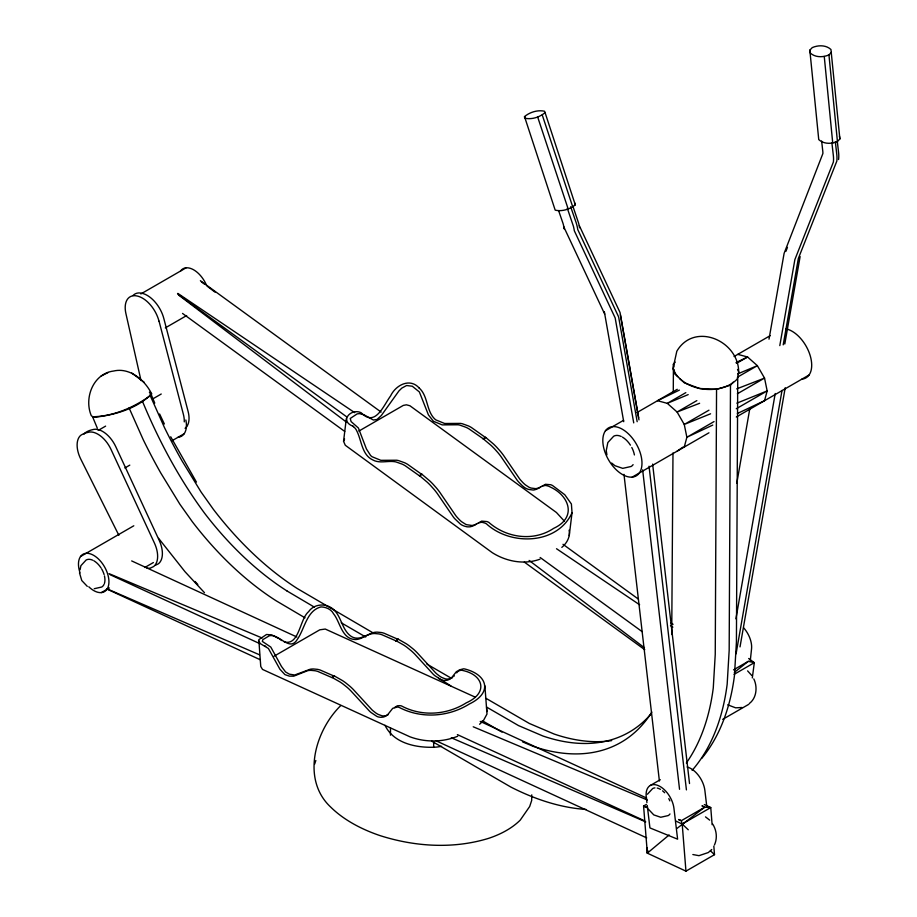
<?xml version="1.0" encoding="UTF-8"?>
<svg xmlns="http://www.w3.org/2000/svg" width="917" height="917" viewBox="0 0 917 917"><rect width="100%" height="100%" fill="white"/><g stroke="black" fill="none" stroke-linecap="round" stroke-linejoin="round"><path stroke-width="1.38" d="M390.47 735.17L390.504 728.018M433.661 747.435L433.684 741.727M672.986 452.964L671.725 634.518M673.284 391.376L673.422 364.164L675.233 362.146M733.199 382.16L730.482 385.186L716.555 389.347L715.249 654.36L713.277 687.888A305.831 176.568 60 0 1 696.909 745.097A308.41 178.058 60 0 1 686.34 763.024M730.482 385.186L729.175 650.313L727.17 684.208A310.565 179.308 60 0 1 710.56 742.312A313.144 180.798 60 0 1 692.129 770.372M737.738 377.128L736.42 642.129L734.448 675.657A305.831 176.568 60 0 1 718.08 732.866A308.41 178.058 60 0 1 701.734 758.393M340.769 705.574C314.932 730.792 301.063 779.737 330.888 807.269A137.779 79.538 0 0 0 379.89 835.559C414.839 846.735 453.216 849.222 488.589 838.356A85.831 49.552 0 0 0 520.283 820.05L529.682 806.501L531.688 800.449L531.757 794.856M372.577 632.592L297.395 588.599A246.283 142.192 60 0 1 213.443 509.428L201.075 492.016L181.979 460.804A354.615 204.732 60 0 1 164.384 427.391L150.25 395.674L150.296 392.384M561.823 547.38C566.786 543.265 570.534 536.812 569.102 530.198M569.251 535.585L572.036 512.752L571.394 503.983L564.792 494.744L552.619 485.574A19.246 11.119 60 0 0 550.773 484.738L545.455 484.291L537.912 488.578A43.225 24.954 60 0 1 535.597 489.529L534.107 489.919A17.698 10.225 60 0 1 533.178 490.022L528.593 489.437A37.127 21.435 60 0 1 526.61 488.658L525.991 488.371A10.156 5.857 60 0 1 525.097 487.867A13.904 8.024 60 0 1 524.02 487.099L523.63 486.789A30.502 17.606 60 0 1 522.071 485.483L518.621 481.952A22.81 13.17 60 0 1 517.199 480.267L501.06 456.666A44.75 25.836 60 0 0 497.805 452.517L494.538 448.86A62.459 36.061 60 0 0 493.151 447.439A69.176 39.935 60 0 0 491.111 445.444L483.236 438.785L485.655 437.386L493.529 444.046A69.176 39.935 60 0 1 495.57 446.052A62.459 36.061 60 0 1 496.945 447.473L500.212 451.13A44.75 25.836 60 0 1 503.467 455.279L519.618 478.88A22.81 13.17 60 0 0 521.028 480.554L522.931 482.617A15.818 9.136 60 0 0 523.836 483.5A31.476 18.18 60 0 0 524.788 484.348A14.271 8.242 60 0 0 525.567 484.99L529.029 487.259A37.127 21.435 60 0 0 531 488.05L535.597 488.635A17.698 10.225 60 0 0 536.514 488.52L538.004 488.131A43.225 24.954 60 0 0 540.319 487.191M456.689 672.872L459.165 669.937L463.555 668.814A19.303 11.142 60 0 1 465.297 669.112C487.202 674.763 493.22 692.576 469.195 704.084C448.23 717.163 420.995 718.882 399.09 707.339A19.303 11.142 60 0 0 397.348 707.041L392.694 708.348L388.499 713.69A43.512 25.126 60 0 1 386.779 715.306L386.183 715.787A18.202 10.511 60 0 1 385.14 716.406L384.876 716.521A40.52 23.395 60 0 1 384.28 716.762A28.06 16.208 60 0 1 383.295 717.083L381.094 717.312A34.25 19.773 60 0 1 379.569 717.174L378.664 717.025A10.408 6.006 60 0 1 377.793 716.773A13.938 8.047 60 0 1 376.715 716.303L371.053 712.52A22.936 13.239 60 0 1 369.505 711.156L350.913 690.902A44.589 25.745 60 0 0 347.291 687.475L343.015 684.048A67.698 39.087 60 0 0 340.138 682.019L332.046 677.422L334.464 676.024L342.545 680.632A67.698 39.087 60 0 1 345.434 682.649L349.698 686.088A44.589 25.745 60 0 1 353.332 689.504L371.912 709.769A22.936 13.239 60 0 0 373.46 711.122L375.5 712.727A15.807 9.124 60 0 0 376.451 713.38L377.437 713.988A14.145 8.161 60 0 0 378.24 714.423L381.976 715.776A34.25 19.773 60 0 0 383.512 715.913L385.713 715.696A27.911 16.116 60 0 0 386.687 715.375A40.52 23.395 60 0 0 387.283 715.134L387.547 715.008M484.887 685.756L486.984 714.022L483.293 720.842L479.58 724.258M419.115 387.948C409.865 377.563 395.617 385.186 390.619 395.88C383.398 405.681 375.328 427.448 361.138 412.73C351.085 407.87 339.152 420.926 352.896 426.176C354.409 427.425 355.888 428.789 356.633 430.646C361.585 439.931 361.676 454.683 372.6 459.83C379.237 463.693 387.043 460.712 394.241 461.629A33.883 19.555 60 0 1 396.213 462.008L402.322 464.197A39.798 22.982 60 0 1 405.176 465.721L419.436 475.82L421.854 474.215L429.729 480.886A65.818 37.998 60 0 1 433.156 484.302L436.423 487.959A44.75 25.836 60 0 1 439.679 492.108L455.818 515.709A22.81 13.17 60 0 0 457.239 517.394L459.13 519.446A15.818 9.136 60 0 0 460.036 520.329L460.987 521.188A14.191 8.196 60 0 0 461.767 521.819L465.572 524.237A35.958 20.759 60 0 0 466.776 524.719L471.797 525.464A17.698 10.225 60 0 0 472.713 525.349L474.215 524.96A43.225 24.954 60 0 0 476.519 524.02M419.436 475.82L421.854 474.215M421.843 474.433L407.595 464.323A39.798 22.982 60 0 0 404.741 462.798L398.62 460.609A33.895 19.566 60 0 0 396.66 460.231L380.864 460.323L372.073 456.735A13.881 8.012 60 0 1 370.56 455.44L366.422 448.952L358.375 427.975L351.096 421.568L350.225 418.473L357.149 413.899L359.487 413.613L363.934 414.771L373.391 420.02L377.025 419.482L381.312 415.55L398.929 390.94L401.818 388.109L406.598 385.518L412.283 386.229L419.367 391.949L428.434 414.908L433.454 421.293L442.246 424.892L458.042 424.789A33.895 19.566 60 0 1 460.002 425.167L466.123 427.356A39.798 22.982 60 0 1 468.977 428.881L483.236 438.785M483.225 438.991L485.655 437.386M750.244 661.077L751.55 648.835A19.784 11.428 60 0 0 743.698 627.858M539.987 559.187C524.111 564.987 506.276 561.502 492.257 552.664L345.296 445.272L343.554 441.306L346.339 418.473M838.551 159.547L838.619 159.031A31.396 18.122 60 0 0 838.642 153.047L837.29 141.172M752.318 677.927L754.313 662.682L748.662 658.509M736.775 483.351L749.797 408.707M735.915 618.86L775.22 393.508M736.076 653.821L782.018 390.436M740.019 646.898L785.216 387.742M769.008 339.175L784.104 253.367L822.87 153.575A16.46 9.502 60 0 0 822.836 151.706L821.643 141.058M779.805 345.606L794.879 259.58L833.381 162.045A31.396 18.122 60 0 0 833.404 156.062L831.902 142.88M783.21 344.849L798.329 258.548L836.82 161.128A32.542 18.787 60 0 0 836.843 154.916L835.341 141.711M784.792 343.99L800.117 256.565M80.088 569.755L80.914 565.674L86.118 560.035A15.589 8.998 60 0 1 92.846 560.253M738.689 371.889L737.211 379.042C720.922 396.442 682.214 391.467 672.94 368.829L676.815 351.234C694.272 321.512 738.494 340.459 738.689 371.889L737.52 369.436M713.827 846.093L714.503 854.667L685.95 871.15L647.333 853.154L647.872 850.621M343.554 441.306L344.574 438.968M684.254 447.06L686.879 437.26L684.254 424.445L677.09 412.02L667.289 403.342L657.5 400.718L679.371 390.103M457.732 736.236C442.567 742.38 425.236 742.483 409.933 736.798L262.514 669.421L260.76 666.487L258.812 639.676L266.538 634.484L271.81 634.919L278.688 638.519M572.036 512.752C557.49 544.801 510.54 546.073 486.411 523.802A19.246 11.119 60 0 0 484.566 522.954L481.941 522.277L478.445 522.816M714.481 844.935C717.518 838.172 716.647 830.412 712.773 824.177M314.646 764.113L315.838 760.491M785.892 251.373L787.462 247.372M151.649 393.874C136.988 408.741 114.063 415.332 93.568 417.35L91.287 415.665C83.825 398.058 93.19 373.528 113.605 371.03C129.733 367.178 145.024 380.211 151.649 393.874L149.368 392.201M647.425 794.225L652.629 788.586A15.589 8.998 60 0 1 654.921 787.875M809.826 50.148L812.279 47.592C818.205 45.013 825.999 44.876 830.951 49.507L839.88 138.96L837.427 141.516C831.501 144.095 823.707 144.221 818.743 139.59L809.826 50.148L810.261 52.991C815.213 57.622 823.008 57.484 828.945 54.905L831.398 52.361M394.493 707.557L397.382 705.792L399.755 705.643A19.303 11.142 60 0 1 401.497 705.941C421.763 716.819 447.015 715.054 466.363 702.8C488.646 692.908 483.374 674.901 462.879 670.51A19.303 11.142 60 0 0 461.136 670.212L456.494 671.519L452.299 676.849A42.503 24.541 60 0 1 450.9 678.213L449.972 678.947A18.202 10.511 60 0 1 448.94 679.577L448.665 679.692A40.52 23.395 60 0 1 448.069 679.933A27.854 16.082 60 0 1 447.095 680.254L444.894 680.471A32.462 18.741 60 0 1 444.103 680.425A41.62 24.037 60 0 1 443.037 680.288L442.452 680.185A10.408 6.006 60 0 1 441.593 679.944A13.938 8.047 60 0 1 440.504 679.474L440.103 679.268A30.639 17.687 60 0 1 438.509 678.362M711.741 849.509L708.291 852.546L698.96 855.676L692.851 854.529M646.382 804.427L643.585 806.043L647.333 853.154L669.135 834.951M676.757 828.59L704.737 807.189L710.755 807.556L712.119 824.681M524.513 116.585C529.888 112.138 537.752 109.673 544.629 111.266L575.291 204.846C569.915 209.294 562.064 211.758 555.186 210.153L524.513 116.585L524.684 118.178C531.562 119.783 539.414 117.319 544.79 112.86M749.418 703.431C756.731 697.952 757.637 686.718 753.797 678.912M734.357 672.379L748.306 661.329L754.313 662.682L734.093 674.362M452.677 677.331L452.39 677.56A18.202 10.511 60 0 1 451.347 678.179L451.084 678.293A40.52 23.395 60 0 1 450.488 678.546A27.911 16.116 60 0 1 449.502 678.855L447.301 679.084A32.462 18.741 60 0 1 446.51 679.027A41.62 24.037 60 0 1 445.456 678.901L442.028 677.594A14.168 8.173 60 0 1 441.237 677.159A31.361 18.099 60 0 1 440.252 676.551A15.807 9.124 60 0 1 439.3 675.898L437.26 674.293A22.936 13.239 60 0 1 435.713 672.94L417.12 652.675A44.589 25.745 60 0 0 413.498 649.247L409.223 645.82A67.698 39.087 60 0 0 406.346 643.803L398.253 639.195L395.88 640.823L398.253 639.195M97.305 428.159L92.571 416.765C113.181 416.41 133.641 407.595 150.25 395.674M677.09 451.198L682.959 447.118M140.84 293.956L186.105 267.821M165.324 327.885L186.667 315.563M98.211 430.405L105.627 426.118M152.589 399.01L161.243 394.012M124.85 467.979L129.79 465.125M171.811 440.871L184.168 433.73M80.513 556.55L133.802 525.785M358.856 431.082L403.297 405.417L406.414 404.81L409.91 405.75L556.447 512.511L564.413 521.2M101.317 592.6L109.341 587.969M144.829 567.485L153.391 562.534M605.438 430.772L623.64 420.273M636.868 412.627L677.262 389.312M734.07 356.507L770.2 335.645M685.824 392.648L667.289 403.342L688.186 394.608M736.454 363.407L747.573 356.988L757.362 365.677L764.537 378.091L767.162 390.917L764.537 400.706L737.36 413.498M696.851 400.614L677.09 412.02L699.614 403.285M737.6 377.082L757.362 365.677L737.784 373.861M274.091 656.194L319.781 629.819L325.26 629.051L474.823 696.966M708.956 410.186L684.254 424.445L710.572 413.796M737.36 393.783L764.537 378.091L736.706 388.888M714.056 421.579L686.879 437.26L712.761 425.075M736.282 408.741L767.162 390.917L736.89 403.159M632.191 477.115A27.693 15.99 60 0 0 632.191 437.948A27.693 15.99 60 0 0 602.813 440.573A27.693 15.99 60 0 0 632.191 477.115L708.956 432.801M736.305 417.006L809.081 374.996M733.52 669.868L748.306 661.329M722.699 719.375L748.88 704.256M650.394 785.422L660.297 779.702M702.227 805.837L704.737 807.189L681.32 820.704L678.718 819.695M675.772 821.036L682.202 824.039L710.755 807.556L704.325 804.553M258.525 640.685L260.29 643.619L268.383 648.445L279.914 669.238L284.923 674.614L289.348 676.127L293.681 676.196L307.653 670.682A33.963 19.612 60 0 1 309.419 670.43A65.623 37.884 60 0 1 310.943 670.361L315.093 670.751A39.729 22.936 60 0 1 317.844 671.45L332.08 677.652L334.464 676.024M108.16 372.485L101.019 376.119M155.546 565.193L158.377 563.806A23.704 13.686 60 0 0 162.137 550.028A23.533 13.583 60 0 0 159.18 540.308L115.794 446.728A22.891 13.216 60 0 0 106.727 434.394A23.12 13.342 60 0 0 99.517 429.993A22.879 13.205 60 0 0 92.72 429.637A57.748 33.344 60 0 0 85.476 432.595A23.017 13.285 60 0 0 84.077 434.142M735.996 362.616L747.573 356.988L737.784 354.363M542.245 485.987L545.718 485.437L548.366 486.125A19.246 11.119 60 0 1 550.2 486.973C569.285 495.581 577.297 517.497 553.639 528.375C533.407 541.89 506.516 537.912 488.818 522.403A19.246 11.119 60 0 0 486.973 521.567L481.654 521.12L474.112 525.418A43.225 24.954 60 0 1 471.797 526.358L470.306 526.748A17.698 10.225 60 0 1 469.378 526.862L468.002 526.862A24.427 14.11 60 0 1 466.845 526.771L464.369 526.117A35.958 20.759 60 0 1 463.165 525.636L462.202 525.2A10.156 5.857 60 0 1 461.308 524.696A13.893 8.024 60 0 1 460.231 523.928L454.821 518.781A22.81 13.17 60 0 1 453.411 517.096L437.26 493.506A44.75 25.836 60 0 0 434.005 489.346L430.738 485.689A65.818 37.998 60 0 0 427.322 482.273L419.447 475.614M94.222 588.714L101.707 587.029A15.589 8.998 60 0 0 104.091 584.278M742.048 707.511L735.617 707.821L727.685 704.818M716.555 389.347L699.694 388.499L684.403 382.87L679.589 378.423M647.494 807.556L643.585 806.043L647.448 807.843M284.247 641.9C299.423 645.935 299.584 619.158 308.593 611.685C313.568 604.372 324.125 603.099 331.324 607.776M109.054 573.641L262.113 638.003M473.218 726.78L647.391 800.025M522.495 741.807L532.926 746.255A244.667 141.264 60 0 0 598.354 751.321A247.349 142.811 60 0 0 651.838 712.062M107.048 588.84L259.454 654.772M451.29 737.772L645.74 821.896M131.681 560.929L296.844 636.983M480.221 721.415L646.68 798.065M110.143 574.718L259.694 643.585M457.377 734.609L644.64 820.841M106.945 589.092L260.417 659.827M435.999 740.764L646.691 837.874M702.147 805.986L704.737 807.189M678.729 819.5L681.32 820.704L682.202 824.039L685.95 871.15M395.88 640.823L381.644 634.621A39.729 22.936 60 0 0 378.893 633.922L374.744 633.532A65.623 37.884 60 0 0 373.219 633.59A33.963 19.612 60 0 0 371.454 633.842C365.344 635.149 360.152 640.536 353.641 639.39C341.56 637.705 339.875 621.462 333.605 613.886C331.404 609.301 325.799 606.974 320.984 606.905C306.519 610.688 304.788 628.867 297.188 639.596C289.485 652.136 279.318 633.418 269.346 635.768L262.847 639.642L262.342 641.419L270.79 647.058L281.508 666.521L285.611 671.989L289.405 674.178L294.701 674.992L310.072 669.284A33.963 19.612 60 0 1 311.826 669.032A65.623 37.884 60 0 1 313.362 668.963L317.511 669.353A39.729 22.936 60 0 1 320.251 670.063L334.499 676.265M398.287 639.436L384.051 633.223A39.729 22.936 60 0 0 381.3 632.524L377.162 632.134A65.623 37.884 60 0 0 375.626 632.203A33.963 19.612 60 0 0 373.872 632.455C366.617 634.518 359.361 641.052 351.658 636.685C341.193 630.128 341.617 614.126 331.197 607.696M395.846 640.593L403.927 645.19A67.698 39.087 60 0 1 406.816 647.207L411.08 650.646A44.589 25.745 60 0 1 414.713 654.062L433.294 674.327A22.936 13.239 60 0 0 434.841 675.68L450.912 685.973M426.898 664.08L451.577 678.385M486.148 698.422L529.35 723.467L554.097 734.024A244.667 141.264 60 0 0 611.662 740.615M365.7 637.006L341.262 622.792M486.503 707.03L518.541 725.599L542.841 735.973A239.956 138.536 60 0 0 607.008 740.936A242.948 140.267 60 0 0 651.437 713.46M482.25 720.67L502 732.11M431.724 741.177L510.929 787.095A305.969 176.649 60 0 0 585.986 809.436M314.428 607.169L286.975 590.961M305.017 617.829L276.212 600.83A246.283 142.192 60 0 1 192.272 521.658L179.892 504.247L160.796 473.034A354.615 204.743 60 0 1 143.201 439.621L129.079 407.905M264.979 645.923L265.724 646.359M279.525 639.057L281.932 640.593M177.841 293.394L354.719 412.661M556.516 548.733L639.619 604.762M670.476 625.566L672.849 627.171M200.376 280.671L381.105 412.065M563.004 544.308L638.301 599.053M670.74 622.632L673.067 624.317M177.531 293.853L346.683 416.834M540.159 557.49L642.106 631.618M182.529 313.431L344.723 431.437M524.306 562.075L644.789 649.729M144.256 382.355L131.784 373.047M485.643 437.604L471.384 427.494A39.798 22.982 60 0 0 468.53 425.969L462.42 423.78A33.895 19.566 60 0 0 460.449 423.402L444.653 423.494L435.873 419.906A13.881 8.012 60 0 1 434.349 418.611C426.13 410.14 428.021 395.559 418.977 387.834M201.339 281.783L204.766 284.373M207.047 286.104L215.036 292.156M178.494 294.965L346.385 422.084M529.12 560.436L644.468 647.769M705.505 816.875L709.678 820.13M611.639 463.028L614.975 465.721L622.746 468.358L631.137 466.478A17.457 10.076 60 0 0 633.097 464.644M87.287 586.364L81.773 580.541L79.492 572.861M352.77 426.061L353.492 426.692M677.674 376.635L674.786 373.964L674.201 369.769M682.202 824.039L688.266 829.782M710.469 850.838L714.503 854.667M204.468 592.68L184.947 571.646L158.584 538.325M747.607 670.889L751.78 675.497M648.285 809.092L653.787 814.904L660.733 817.265L668.218 815.58A15.589 8.998 60 0 0 669.972 813.952M196.433 482.101L170.711 436.779M385.002 725.301C393.874 743.847 417.476 748.238 436.16 747.126A31.006 17.904 0 0 0 441.581 746.278M118.866 535.299L80.765 459.085A23.005 13.285 60 0 1 77.509 449.433A23.257 13.423 60 0 1 77.532 441.1A23.017 13.285 60 0 1 80.719 435.346A57.748 33.344 60 0 1 87.963 432.388A22.879 13.205 60 0 1 94.749 432.732A23.12 13.342 60 0 1 101.97 437.134A22.891 13.216 60 0 1 111.037 449.468L154.423 543.059A23.533 13.583 60 0 1 157.38 552.779A23.704 13.686 60 0 1 153.62 566.557L150.514 568.013A24.77 14.305 60 0 1 147.11 568.288M604.716 314.13L563.84 226.969A16.827 9.709 60 0 0 563.657 225.937L563.519 225.25A17.561 10.133 60 0 0 563.256 224.229A16.529 9.537 60 0 0 562.958 223.244L558.636 210.715M159.604 413.968L164.361 423.998M572.987 206.485L578.627 223.221A32.198 18.592 60 0 1 579.097 225.192L620.041 312.514L638.656 417.865M150.789 393.565L154.755 403.09M142.479 401.359C158.847 440.848 179.216 478.903 204.651 513.314A241.549 139.464 60 0 0 286.975 590.949M570.661 206.715L576.197 222.797A32.324 18.661 60 0 1 577.744 229.548L618.631 316.927L637.166 421.694M567.314 208.228L573.4 226.247A32.198 18.592 60 0 1 573.859 228.218L573.996 228.872A30.708 17.732 60 0 1 574.317 230.763L615.181 317.958L633.727 422.886M542.245 114.957L572.747 206.933M537.66 116.986L568.162 208.961M159.054 321.214L183.343 414.186A23.017 13.285 60 0 1 184.271 421.877M141 380.532L125.904 313.545A23.555 13.606 60 0 1 125.423 304.582A23.773 13.721 60 0 1 128.162 298.357A23.533 13.583 60 0 1 137.126 296.008L137.447 296.076A24.782 14.305 60 0 1 145.104 299.87A24.977 14.42 60 0 1 152.062 306.943A24.782 14.305 60 0 1 158.996 321.145M620.408 314.932L638.966 419.86M604.337 311.7L623.72 421.694M564.001 228.058L564.138 228.883L563.783 226.602M486.64 708.715L487.122 711.558M606.916 454.843L606.252 450.602L607.845 442.544L613.679 436.228A17.457 10.076 60 0 1 621.21 436.469M839.445 136.117L839.88 138.96M673.422 364.164L673.812 366.96M706.709 805.883L704.875 790.443A19.784 11.428 60 0 0 687.062 767.013M646.921 802.639L646.256 797.022A19.784 11.428 60 0 1 658.062 785.502A19.784 11.428 60 0 1 673.938 808.301L677.606 839.181L649.924 827.913L647.264 805.447M652.64 464.105L689.527 783.531M649.041 466.214L686.42 789.892M642.645 469.871L679.543 789.296M623.973 474.341L659.392 780.986M575.131 203.253L575.291 204.846M828.945 54.905L837.427 141.516M824.257 56.476L832.739 143.086M647.23 847.583L647.333 853.154M93.912 560.803A15.589 8.998 60 0 1 101.076 568.001M101.707 569.033A15.589 8.998 60 0 1 104.091 574.546M104.458 575.91A15.589 8.998 60 0 1 104.458 583.327M657.214 788.058A15.589 8.998 60 0 1 660.423 789.354M662.567 790.844A15.589 8.998 60 0 1 664.642 792.758M668.791 798.638A15.589 8.998 60 0 1 669.823 800.862M622.402 437.1A17.457 10.076 60 0 1 630.426 445.158M631.79 447.496A17.457 10.076 60 0 1 634.404 454.947M185.853 419.986A23.739 13.709 60 0 1 178.024 437.283M186.529 426.886A23.017 13.285 60 0 1 185.074 428.296M186.495 426.944A23.257 13.423 60 0 0 188.925 420.49A23.017 13.285 60 0 0 188.1 411.435L163.811 318.463A24.77 14.305 60 0 0 156.818 304.192A24.977 14.42 60 0 0 149.861 297.131A24.782 14.305 60 0 0 142.204 293.337L141.883 293.257A23.533 13.583 60 0 0 132.919 295.606M197.808 584.496A307.493 177.531 60 0 1 195.046 581.47M388.315 714.584A18.202 10.511 60 0 1 388.063 714.744M454.339 675.852A42.503 24.541 60 0 1 453.984 676.207M80.054 572.896A21.55 12.437 60 0 1 90.714 553.983A21.55 12.437 60 0 1 108.905 582.891A21.55 12.437 60 0 1 88.789 586.777M180.534 271.042A21.55 12.437 60 0 1 206.417 285.038M785.789 328.836A27.693 15.99 60 0 1 809.952 354.845A27.693 15.99 60 0 1 801.905 379.134M579.235 225.846A30.708 17.732 60 0 1 579.555 227.748"/></g></svg>
